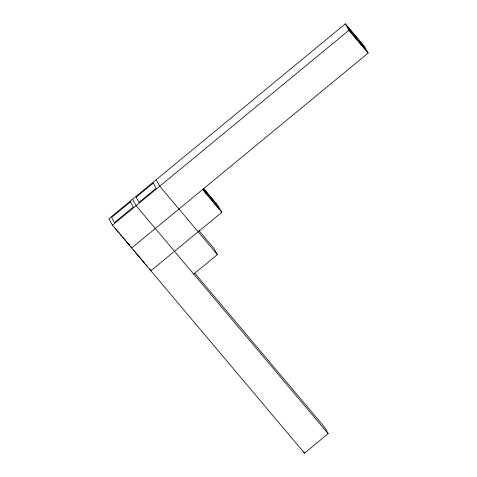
<?xml version="1.0" encoding="UTF-8"?>
<svg xmlns="http://www.w3.org/2000/svg" width="477" height="477" viewBox="0 0 477 477"><rect width="100%" height="100%" fill="white"/><g stroke="black" fill="none" stroke-linecap="round" stroke-linejoin="round"><path stroke-width="0.72" d="M130.579 246.054L131.652 247.986L368.137 53.084L364.553 46.645L345.348 23.85L108.863 218.746L112.447 225.186L304.511 453.15L328.158 433.659L324.575 427.219L194.932 273.345M112.447 225.186L348.931 30.289L345.348 23.85M361.846 45.959L362.991 45.011L347.626 26.772L350.494 31.923L365.859 50.163L362.991 45.011M214.823 204.323L215.95 203.393L203.399 188.498M203.333 188.206L218.222 205.873L221.805 212.313L150.857 270.781L149.784 268.849M193.716 274.084L217.363 254.599L213.779 248.159L198.891 230.492M348.931 30.289L368.137 53.084M202.6 189.512L221.805 212.313M217.363 254.599L159.741 186.209L156.158 179.769M328.158 433.659L136.094 205.7L132.511 199.261M114.969 227.964L116.889 230.242M117.849 231.381L119.292 233.092M120.252 234.231L121.689 235.942M122.649 237.081L129.374 245.059L128.659 243.771M133.924 250.461L144.614 263.155M145.545 264.258L147.405 266.464M215.95 203.393L218.818 208.544L204.871 191.992L203.077 188.773M303.795 451.862L304.511 453.15M130.501 201.854L111.588 217.446L114.45 222.598L133.369 207.006L130.501 201.854M153.278 183.079L136.106 197.234L138.974 202.385L156.146 188.23L153.278 183.079"/></g></svg>
